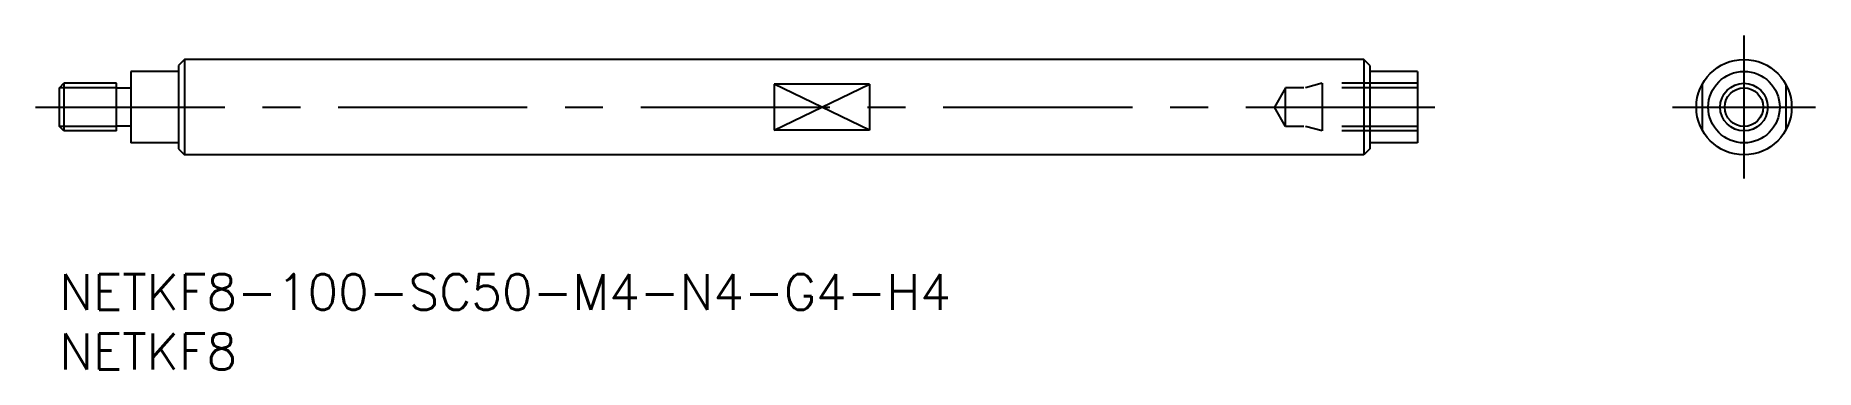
# Model space of a CAD drawing. Extents: x -2 to 147, y -8 to 20.
import ezdxf

# ---------------------------------------------------------------- set-up
doc = ezdxf.new("R2010")
doc.units = 0
doc.header["$LTSCALE"] = 0.5
doc.linetypes.add('CENTER', pattern=[50.8, 31.75, -6.35, 6.35, -6.35])
doc.linetypes.add('DASHED', pattern=[19.05, 12.7, -6.35])
for name, color, linetype in [('MSM_CENTER', 1, 'CENTER'), ('MSM_CONTINUOUS', 7, 'CONTINUOUS'), ('MSM_DASHED', 4, 'DASHED'), ('MSM_NARROW', 5, 'CONTINUOUS'), ('MSM_PART_NUMBER', 7, 'CONTINUOUS')]:
    doc.layers.add(name, color=color, linetype=linetype)
doc.styles.get("Standard").update_dxf_attribs({"font": 'txt.shx', "height": 3, "bigfont": 'bigfont.shx'})

# ---------------------------------------------------------------- blocks, each defined once
blk = doc.blocks.new('*U4')
at = {"layer": 'MSM_PART_NUMBER'}
blk.add_text('NETKF8-100-SC50-M4-N4-G4-H4', height=3, dxfattribs=at).set_placement((0, -3))
blk = doc.blocks.new('*U5')
at = {"layer": 'MSM_PART_NUMBER'}
blk.add_text('NETKF8', height=3, dxfattribs=at).set_placement((0, -8))

msp = doc.modelspace()

# ---------------------------------------------------------------- linework, layer by layer
at = {"layer": 'MSM_CENTER'}
for p, q in [((141.42, 20), (141.42, 8)), ((-2, 14), (116, 14)), ((135.42, 14), (147.42, 14))]:
    msp.add_line(p, q, dxfattribs=at)
at = {"layer": 'MSM_CONTINUOUS'}
for p, q in [((10.5, 18), (10, 17.5)), ((109.5, 18), (10.5, 18)), ((10.5, 18), (10.5, 10)), ((110, 17.5), (109.5, 18)), ((109.5, 18), (109.5, 10)), ((6, 17), (6, 11)), ((10, 17), (6, 17)), ((10, 17.5), (10, 10.5)), ((110, 17.5), (110, 10.5)), ((114, 17), (110, 17)), ((114, 17), (114, 11)), ((0, 15.62), (0.38, 16)), ((0, 12.38), (0, 15.62)), ((4.8, 16), (0.38, 16)), ((0.38, 16), (0.38, 12)), ((4.8, 12), (4.8, 16)), ((6, 15.6), (4.8, 15.6)), ((60, 15.94), (60, 12.06)), ((68, 15.94), (60, 15.94)), ((68, 15.94), (68, 12.06)), ((0.38, 12), (0, 12.38)), ((4.8, 12), (0.38, 12)), ((6, 12.4), (4.8, 12.4)), ((68, 12.06), (60, 12.06)), ((10, 11), (6, 11)), ((10, 10.5), (10.5, 10)), ((110, 10.5), (109.5, 10)), ((114, 11), (110, 11)), ((109.5, 10), (10.5, 10))]:
    msp.add_line(p, q, dxfattribs=at)
for radius in [4, 3, 1.62]:
    msp.add_circle((141.42, 14), radius, dxfattribs=at)
at = {"layer": 'MSM_DASHED'}
for p, q in [((102.94, 15.62), (102, 14)), ((114, 15.62), (102.94, 15.62)), ((102.94, 12.38), (102.94, 15.62)), ((106, 16), (104.6, 15.62)), ((114, 16), (106, 16)), ((106, 16), (106, 12)), ((137.92, 15.94), (137.92, 12.06)), ((144.92, 15.94), (144.92, 12.06)), ((102.94, 12.38), (102, 14)), ((114, 12.38), (102.94, 12.38)), ((106, 12), (104.6, 12.38)), ((114, 12), (106, 12))]:
    msp.add_line(p, q, dxfattribs=at)
at = {"layer": 'MSM_NARROW'}
for p, q in [((4.8, 15.62), (0, 15.62)), ((60, 12.06), (68, 15.94)), ((68, 12.06), (60, 15.94)), ((4.8, 12.38), (0, 12.38))]:
    msp.add_line(p, q, dxfattribs=at)
msp.add_circle((141.42, 14), 2, dxfattribs=at)

# ---------------------------------------------------------------- block references
at = {"layer": 'MSM_CONTINUOUS'}
for name in ['*U4', '*U5']:
    msp.add_blockref(name, (0, 0), dxfattribs=at)

doc.saveas('drawing.dxf')
